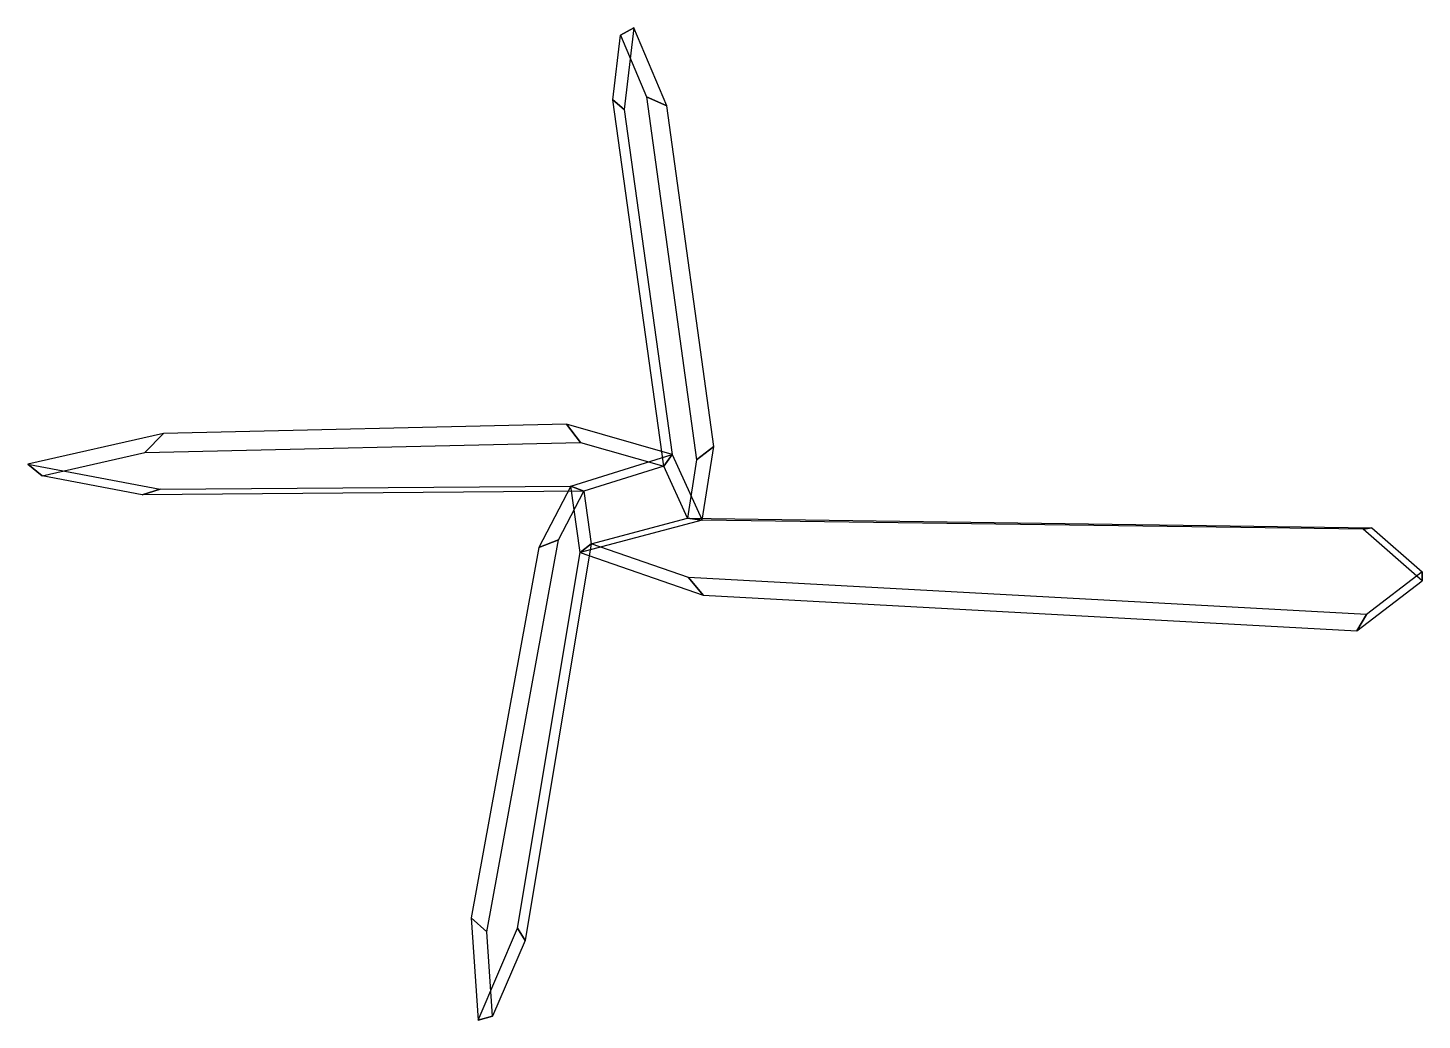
# Model space of a CAD drawing. Extents: x 0.11 to 0.959, y -0.444 to 0.16.
import ezdxf

# ---------------------------------------------------------------- set-up
doc = ezdxf.new("R2010")
doc.units = 0
doc.header["$MEASUREMENT"] = 0
doc.layers.add('SHELLS', color=1, linetype='CONTINUOUS')

msp = doc.modelspace()

# ---------------------------------------------------------------- linework, layer by layer
at = {"layer": 'SHELLS'}
for points in [[(0.46636, 0.11668), (0.47105, 0.156), (0.47922, 0.16044, -0.03173), (0.4733, 0.11077, -0.03173)], [(0.47105, 0.156), (0.48685, 0.11836), (0.49918, 0.11289, -0.03173), (0.47922, 0.16044, -0.03173)], [(0.49738, -0.10665), (0.46636, 0.11668), (0.4733, 0.11077, -0.03173), (0.50249, -0.0994, -0.03173)], [(0.48685, 0.11836), (0.51737, -0.10279), (0.52779, -0.09452, -0.03173), (0.49918, 0.11289, -0.03173)], [(0.18133, -0.09828), (0.44664, -0.09215), (0.43823, -0.08103, -0.03173), (0.19269, -0.08671, -0.03173)], [(0.44664, -0.09215), (0.49738, -0.10665), (0.50249, -0.0994, -0.03173), (0.43823, -0.08103, -0.03173)], [(0.11875, -0.11243), (0.18133, -0.09828), (0.19269, -0.08671, -0.03173), (0.11007, -0.10539, -0.03173)], [(0.49738, -0.10665), (0.44871, -0.12188), (0.44085, -0.11869, -0.03173), (0.50249, -0.0994, -0.03173)], [(0.51179, -0.13823), (0.49738, -0.10665), (0.50249, -0.0994, -0.03173), (0.52073, -0.13939, -0.03173)], [(0.51737, -0.10279), (0.51179, -0.13823), (0.52073, -0.13939, -0.03173), (0.52779, -0.09452, -0.03173)], [(0.17977, -0.12397), (0.11875, -0.11243), (0.11007, -0.10539, -0.03173), (0.19063, -0.12063, -0.03173)], [(0.44871, -0.12188), (0.17977, -0.12397), (0.19063, -0.12063, -0.03173), (0.44085, -0.11869, -0.03173)], [(0.43325, -0.1514), (0.44871, -0.12188), (0.44085, -0.11869, -0.03173), (0.42127, -0.15606, -0.03173)], [(0.44871, -0.12188), (0.45306, -0.15383), (0.44637, -0.15914, -0.03173), (0.44085, -0.11869, -0.03173)], [(0.45306, -0.15383), (0.51179, -0.13823), (0.52073, -0.13939, -0.03173), (0.44637, -0.15914, -0.03173)], [(0.51179, -0.13823), (0.9286, -0.14408), (0.92336, -0.14505, -0.03173), (0.52073, -0.13939, -0.03173)], [(0.9286, -0.14408), (0.95926, -0.17095), (0.95924, -0.17649, -0.03173), (0.92336, -0.14505, -0.03173)], [(0.38968, -0.39023), (0.43325, -0.1514), (0.42127, -0.15606, -0.03173), (0.38012, -0.38167, -0.03173)], [(0.45306, -0.15383), (0.41294, -0.39552), (0.40836, -0.38809, -0.03173), (0.44637, -0.15914, -0.03173)], [(0.51234, -0.17434), (0.45306, -0.15383), (0.44637, -0.15914, -0.03173), (0.52143, -0.18511, -0.03173)], [(0.92531, -0.19689), (0.51234, -0.17434), (0.52143, -0.18511, -0.03173), (0.9195, -0.20686, -0.03173)], [(0.95926, -0.17095), (0.92531, -0.19689), (0.9195, -0.20686, -0.03173), (0.95924, -0.17649, -0.03173)], [(0.39307, -0.44161), (0.38968, -0.39023), (0.38012, -0.38167, -0.03173), (0.38423, -0.44405, -0.03173)], [(0.41294, -0.39552), (0.39307, -0.44161), (0.38423, -0.44405, -0.03173), (0.40836, -0.38809, -0.03173)]]:
    msp.add_3dface(points, dxfattribs=at)

doc.saveas('drawing.dxf')
